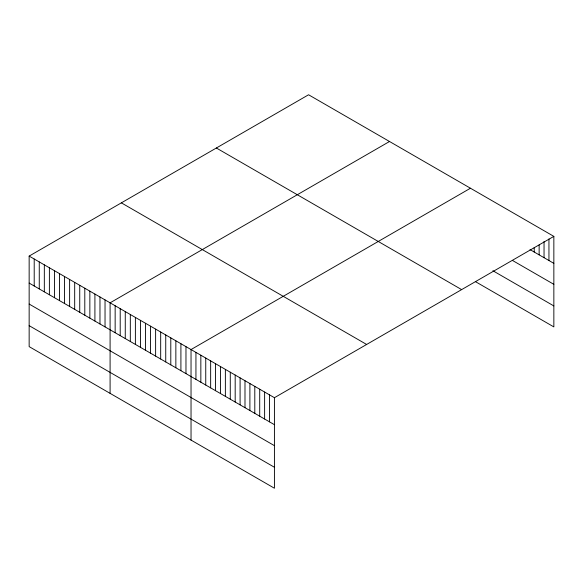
<?xml version="1.0" encoding="UTF-8"?>
<svg xmlns="http://www.w3.org/2000/svg" width="583" height="583" viewBox="0 0 583 583"><rect width="100%" height="100%" fill="white"/><g stroke="black" fill="none" stroke-linecap="round" stroke-linejoin="round"><path stroke-width="0.87" d="M553.85 236.377L274.425 397.701L274.425 488.233L29.15 346.623L29.15 256.09L308.575 94.767L553.85 236.377L553.85 326.91L475.364 281.596M389.517 141.501L110.092 302.825L110.092 393.357M470.459 188.229L191.035 349.552L191.035 440.085M530.02 249.604L553.85 263.363M512.501 260.463L553.85 284.329M492.883 270.738L553.85 305.937M216.366 148.002L461.641 289.613M121.359 202.855L366.634 344.466M29.15 256.09L274.425 397.701M29.15 283.083L274.425 424.686M29.15 304.049L274.425 445.66M29.15 325.657L274.425 467.26M548.946 238.943L548.946 260.528M544.041 241.508L544.041 257.701M539.137 244.969L539.137 254.866M534.225 247.535L534.225 252.031M269.521 394.866L269.521 421.859M264.616 392.038L264.616 419.024M259.705 389.204L259.705 416.189M254.8 386.369L254.8 413.362M249.896 383.541L249.896 410.527M244.991 380.706L244.991 407.692M240.087 377.879L240.087 404.864M235.182 375.044L235.182 402.03M230.278 372.209L230.278 399.202M225.373 369.382L225.373 396.367M220.461 366.547L220.461 393.532M215.557 363.712L215.557 390.705M210.652 360.884L210.652 387.87M205.748 358.049L205.748 385.035M200.844 355.222L200.844 382.208M195.939 352.387L195.939 379.373M185.97 346.63L185.97 373.623M180.912 343.715L180.912 370.701M175.855 340.793L175.855 367.778M170.797 337.87L170.797 364.856M165.74 334.948L165.74 361.941M160.682 332.033L160.682 359.019M155.617 329.111L155.617 356.096M150.56 326.189L150.56 353.174M145.502 323.266L145.502 350.252M140.445 320.344L140.445 347.337M135.387 317.429L135.387 344.415M130.322 314.507L130.322 341.492M125.265 311.584L125.265 338.57M120.207 308.662L120.207 335.655M115.15 305.747L115.15 332.733M105.035 299.902L105.035 326.888M99.97 296.98L99.97 323.966M94.912 294.058L94.912 321.051M89.855 291.143L89.855 318.129M84.797 288.221L84.797 315.206M79.74 285.298L79.74 312.284M74.682 282.376L74.682 309.369M69.617 279.461L69.617 306.447M64.56 276.539L64.56 303.524M59.502 273.616L59.502 300.602M54.445 270.694L54.445 297.68M49.387 267.772L49.387 294.765M44.33 264.857L44.33 291.843M39.265 261.935L39.265 288.92M34.208 259.012L34.208 285.998"/></g></svg>
